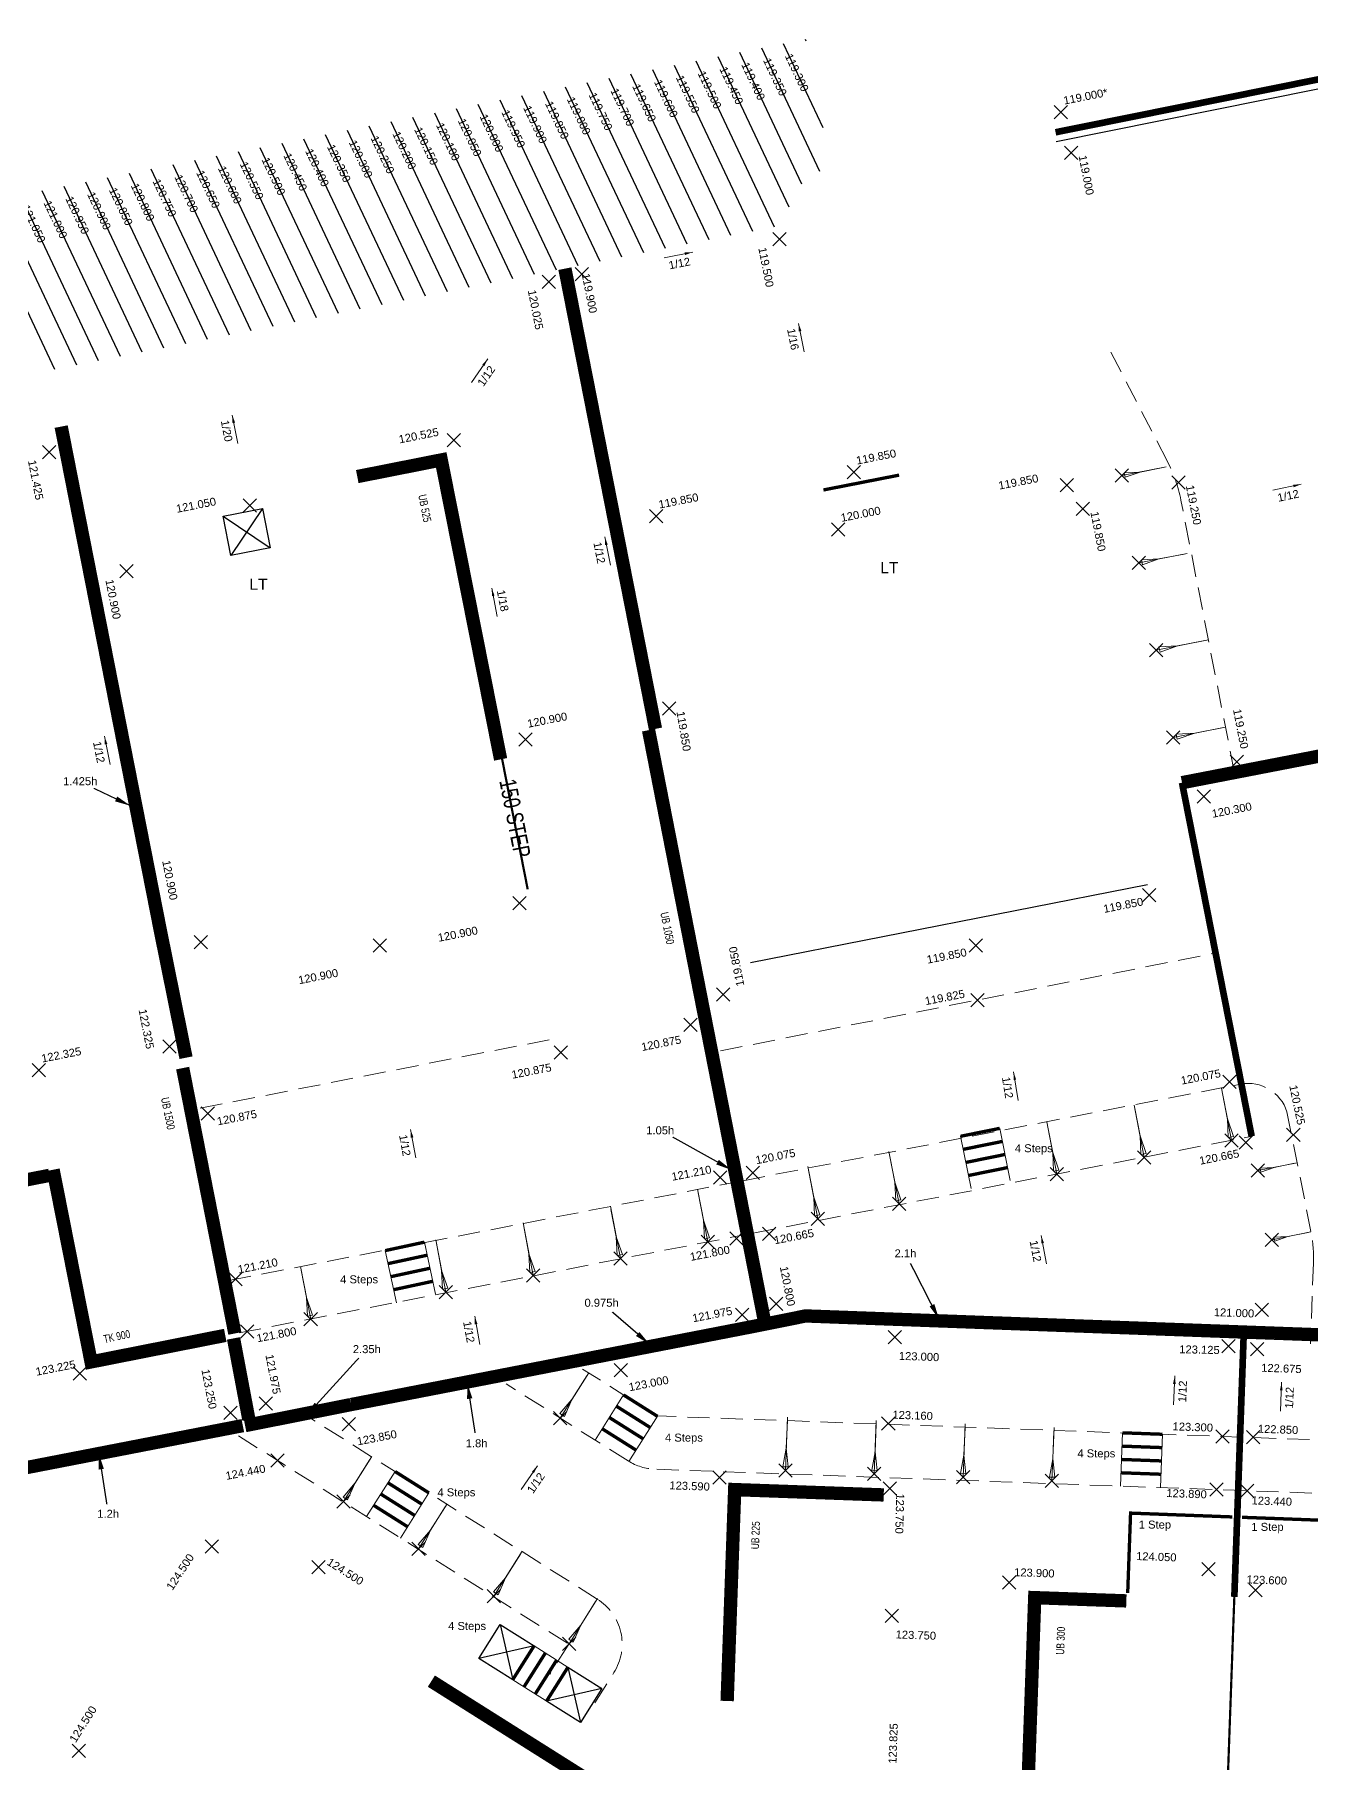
# Model space of a CAD drawing. Header units: metres. Extents: x 287878 to 288371, y 62805 to 63080.
# Drawn here: x 287922.69 to 287951.41, y 63017.72 to 63056.62 of the extents above; entities that cross this region are included whole.
import ezdxf
from ezdxf.enums import TextEntityAlignment as Align

# ---------------------------------------------------------------- set-up
doc = ezdxf.new("R2010")
doc.units = ezdxf.units.M
doc.header["$PDMODE"] = 3
doc.header["$PDSIZE"] = 0.15
doc.linetypes.add('DASHDOT', pattern=[25.4, 12.7, -6.35, 0, -6.35])
doc.linetypes.add('HIDDEN', pattern=[0.375, 0.25, -0.125])
for name, color, linetype, lineweight in [('EXP - LEVELS TEXT', 3, 'Continuous', 18), ('EXP - PLOT FFLS', 4, 'Continuous', 25), ('EXP - RETAINING WALLS - 0.6m', 190, 'Continuous', 18), ('EXP - RETAINING WALLS GRAVEL BOARD', 151, 'FENCELINE2', 18), ('EXP - STEPS', 240, 'Continuous', 18), ('EXP - TANKING', 12, 'TANKING', 35), ('EXP - UNDERBUILD', 94, 'UNDERBUILD', 35), ('EXP-EW-BANKS&CUTTINGS', 251, 'HIDDEN', 18), ('EXP-EW-DESIGN-LINES', 1, 'HIDDEN', 9), ('EXP-EW-GRADIENTS', 3, 'Continuous', 18), ('EXP-EW-GRADIENTS-TEXT', 3, 'Continuous', 18), ('EXP-EW-LEVEL-LANDING', 1, 'Continuous', 25), ('EXP-EW-LEVEL-THRESHOLD-TEXT', 1, 'Continuous', 25), ('EXP-EW-LEVELS-POINTS', 3, 'Continuous', 18), ('EXP-EW-LEVELS-TEXT', 3, 'Continuous', 18), ('EXP-EW-PLOT-WALLS', 190, 'DASHDOT', 35), ('EXP-EW-RETAINING-WALL-HEIGHTS', 3, 'Continuous', 18), ('EXP-LEVEL-LANDING', 1, 'Continuous', 25), ('EXP-LEVEL-THRESHOLD-TEXT', 1, 'Continuous', 25)]:
    doc.layers.add(name, color=color, linetype=linetype, lineweight=lineweight)
for name, color, linetype in [('EXP - PEN 1', 1, 'Continuous'), ('XREF - SITE CONTOURS$0$EXP_-_ EW_CONT-SECONDARY_TEXT', 253, 'Continuous'), ('XREF - SITE CONTOURS$0$EXP_-_EW_-_CONT-PRIMARY', 10, 'Continuous'), ('XREF - SITE CONTOURS$0$EXP_-_EW_-_CONT-PRIMARY_TEXT', 10, 'Continuous'), ('XREF - SITE CONTOURS$0$EXP_-_EW_CONT-SECONDARY', 253, 'Continuous')]:
    doc.layers.add(name, color=color, linetype=linetype)
doc.layers.add('EXP - WORKING', color=6, linetype='Continuous', plot=False)
doc.layers.add('EXP-EW-BANKS&CUTTINGS-WORKING', color=255, linetype='Continuous', lineweight=18, plot=False)
doc.layers.add('EXP-EW-TANKING TEXT', color=3, linetype='Continuous', true_color=0x00ff00)
doc.styles.add('18 @ 1 to 200', font='arial.ttf', dxfattribs={"height": 0.36})
doc.styles.add('18 @ 1 to 500', font='arial.ttf', dxfattribs={"height": 0.9})
doc.styles.add('25 @ 1 to 200', font='arial.ttf', dxfattribs={"height": 0.5})
doc.styles.add('Century Gothic', font='arial.ttf')
doc.styles.add('ESTROAD', font='arial.ttf', dxfattribs={"width": 0.75})
doc.styles.add('XREF - SITE CONTOURS$0$18 @ 1 to 200', font='arial.ttf', dxfattribs={"height": 0.36})
doc.linetypes.add('FENCELINE2', pattern='A,6.35,-2.54,[132,ltypeshp.shx,S=2.54,R=0,X=-2.54,Y=0],-2.54,25.4', length=36.83)
doc.linetypes.add('TANKING', pattern='A,0.3,-0.1575,["V",Century Gothic,S=0.3,R=0,X=-0.1464,Y=-0.15],-0.1575', length=0.615)
doc.linetypes.add('UNDERBUILD', pattern='A,0.3,-0.1575,["O",Century Gothic,S=0.3,R=0,X=-0.181,Y=-0.15],-0.1575', length=0.615)
doc.dimstyles.new('1 to 200 (18)', dxfattribs={"dimtxt": 0.36, "dimasz": 0.36, "dimexe": 0.09, "dimexo": 0.09, "dimgap": 0.12, "dimtad": 1, "dimdec": 3, "dimzin": 0, "dimdsep": 46, "dimtxsty": '18 @ 1 to 200', "dimcen": 0.12, "dimadec": 0, "dimazin": 0, "dimtfac": 1, "dimtdec": 3, "dimtofl": 0, "dimtmove": 0, "dimatfit": 3, "dimfxl": 0.12, "dimtolj": 1, "dimtzin": 0, "dimarcsym": 1})

# ---------------------------------------------------------------- blocks, each defined once
blk = doc.blocks.new('*U946')
at = {"layer": 'EXP-EW-BANKS&CUTTINGS', "linetype": 'Continuous'}
blk.add_lwpolyline([(-0.244, 1.093), (-0.108, 0.484), (-0.076, 0.065), (0.042, 0.091), (-0.108, 0.484)], dxfattribs=at)
at = {"layer": 'EXP-EW-BANKS&CUTTINGS-WORKING'}
blk.add_line((-0.262, 1.171), (0, 0), dxfattribs=at)
blk.add_point((0, 0), dxfattribs=at)
blk = doc.blocks.new('*U947')
at = {"layer": 'EXP-EW-BANKS&CUTTINGS', "linetype": 'Continuous'}
blk.add_lwpolyline([(-0.244, 1.093), (-0.108, 0.484), (-0.076, 0.065), (0.042, 0.091), (-0.108, 0.484)], dxfattribs=at)
at = {"layer": 'EXP-EW-BANKS&CUTTINGS-WORKING'}
blk.add_line((-0.262, 1.171), (0, 0), dxfattribs=at)
blk.add_point((0, 0), dxfattribs=at)
blk = doc.blocks.new('*U948')
at = {"layer": 'EXP-EW-BANKS&CUTTINGS', "linetype": 'Continuous'}
blk.add_lwpolyline([(-0.244, 1.093), (-0.108, 0.484), (-0.076, 0.065), (0.042, 0.091), (-0.108, 0.484)], dxfattribs=at)
at = {"layer": 'EXP-EW-BANKS&CUTTINGS-WORKING'}
blk.add_line((-0.262, 1.171), (0, 0), dxfattribs=at)
blk.add_point((0, 0), dxfattribs=at)
blk = doc.blocks.new('*U949')
at = {"layer": 'EXP-EW-BANKS&CUTTINGS', "linetype": 'Continuous'}
blk.add_lwpolyline([(-0.244, 1.093), (-0.108, 0.484), (-0.076, 0.065), (0.042, 0.091), (-0.108, 0.484)], dxfattribs=at)
at = {"layer": 'EXP-EW-BANKS&CUTTINGS-WORKING'}
blk.add_line((-0.262, 1.171), (0, 0), dxfattribs=at)
blk.add_point((0, 0), dxfattribs=at)
blk = doc.blocks.new('*U950')
at = {"layer": 'EXP-EW-BANKS&CUTTINGS', "linetype": 'Continuous'}
blk.add_lwpolyline([(-0.244, 1.093), (-0.108, 0.484), (-0.076, 0.065), (0.042, 0.091), (-0.108, 0.484)], dxfattribs=at)
at = {"layer": 'EXP-EW-BANKS&CUTTINGS-WORKING'}
blk.add_line((-0.262, 1.171), (0, 0), dxfattribs=at)
blk.add_point((0, 0), dxfattribs=at)
blk = doc.blocks.new('*U951')
at = {"layer": 'EXP-EW-BANKS&CUTTINGS', "linetype": 'Continuous'}
blk.add_lwpolyline([(-0.244, 1.093), (-0.108, 0.484), (-0.076, 0.065), (0.042, 0.091), (-0.108, 0.484)], dxfattribs=at)
at = {"layer": 'EXP-EW-BANKS&CUTTINGS-WORKING'}
blk.add_line((-0.262, 1.171), (0, 0), dxfattribs=at)
blk.add_point((0, 0), dxfattribs=at)
blk = doc.blocks.new('*U952')
at = {"layer": 'EXP-EW-BANKS&CUTTINGS', "linetype": 'Continuous'}
blk.add_lwpolyline([(-0.244, 1.093), (-0.108, 0.484), (-0.076, 0.065), (0.042, 0.091), (-0.108, 0.484)], dxfattribs=at)
at = {"layer": 'EXP-EW-BANKS&CUTTINGS-WORKING'}
blk.add_line((-0.262, 1.171), (0, 0), dxfattribs=at)
blk.add_point((0, 0), dxfattribs=at)
blk = doc.blocks.new('*U953')
at = {"layer": 'EXP-EW-BANKS&CUTTINGS', "linetype": 'Continuous'}
blk.add_lwpolyline([(-0.244, 1.093), (-0.108, 0.484), (-0.076, 0.065), (0.042, 0.091), (-0.108, 0.484)], dxfattribs=at)
at = {"layer": 'EXP-EW-BANKS&CUTTINGS-WORKING'}
blk.add_line((-0.262, 1.171), (0, 0), dxfattribs=at)
blk.add_point((0, 0), dxfattribs=at)
blk = doc.blocks.new('*U939')
at = {"layer": 'EXP-EW-BANKS&CUTTINGS', "linetype": 'Continuous'}
blk.add_lwpolyline([(0.573, 0.962), (0.254, 0.426), (-0.011, 0.1), (0.093, 0.038), (0.254, 0.426)], dxfattribs=at)
at = {"layer": 'EXP-EW-BANKS&CUTTINGS-WORKING'}
blk.add_line((0.614, 1.031), (0, 0), dxfattribs=at)
blk.add_point((0, 0), dxfattribs=at)
blk = doc.blocks.new('*U940')
at = {"layer": 'EXP-EW-BANKS&CUTTINGS', "linetype": 'Continuous'}
blk.add_lwpolyline([(0.573, 0.962), (0.254, 0.426), (-0.011, 0.1), (0.093, 0.038), (0.254, 0.426)], dxfattribs=at)
at = {"layer": 'EXP-EW-BANKS&CUTTINGS-WORKING'}
blk.add_line((0.614, 1.031), (0, 0), dxfattribs=at)
blk.add_point((0, 0), dxfattribs=at)
blk = doc.blocks.new('*U941')
at = {"layer": 'EXP-EW-BANKS&CUTTINGS', "linetype": 'Continuous'}
blk.add_lwpolyline([(0.573, 0.962), (0.254, 0.426), (-0.011, 0.1), (0.093, 0.038), (0.254, 0.426)], dxfattribs=at)
at = {"layer": 'EXP-EW-BANKS&CUTTINGS-WORKING'}
blk.add_line((0.614, 1.031), (0, 0), dxfattribs=at)
blk.add_point((0, 0), dxfattribs=at)
blk = doc.blocks.new('*U942')
at = {"layer": 'EXP-EW-BANKS&CUTTINGS', "linetype": 'Continuous'}
blk.add_lwpolyline([(0.573, 0.962), (0.254, 0.426), (-0.011, 0.1), (0.093, 0.038), (0.254, 0.426)], dxfattribs=at)
at = {"layer": 'EXP-EW-BANKS&CUTTINGS-WORKING'}
blk.add_line((0.614, 1.031), (0, 0), dxfattribs=at)
blk.add_point((0, 0), dxfattribs=at)
blk = doc.blocks.new('*U933')
at = {"layer": 'EXP-EW-BANKS&CUTTINGS', "linetype": 'Continuous'}
blk.add_lwpolyline([(-1.12, 0.013), (-0.496, 0.006), (-0.081, -0.06), (-0.079, 0.061), (-0.496, 0.006)], dxfattribs=at)
at = {"layer": 'EXP-EW-BANKS&CUTTINGS-WORKING'}
blk.add_line((-1.2, 0.014), (0, 0), dxfattribs=at)
blk.add_point((0, 0), dxfattribs=at)
blk = doc.blocks.new('*U934')
at = {"layer": 'EXP-EW-BANKS&CUTTINGS', "linetype": 'Continuous'}
blk.add_lwpolyline([(-1.12, 0.013), (-0.496, 0.006), (-0.081, -0.06), (-0.079, 0.061), (-0.496, 0.006)], dxfattribs=at)
at = {"layer": 'EXP-EW-BANKS&CUTTINGS-WORKING'}
blk.add_line((-1.2, 0.014), (0, 0), dxfattribs=at)
blk.add_point((0, 0), dxfattribs=at)
blk = doc.blocks.new('*U935')
at = {"layer": 'EXP-EW-BANKS&CUTTINGS', "linetype": 'Continuous'}
blk.add_lwpolyline([(-1.12, 0.013), (-0.496, 0.006), (-0.081, -0.06), (-0.079, 0.061), (-0.496, 0.006)], dxfattribs=at)
at = {"layer": 'EXP-EW-BANKS&CUTTINGS-WORKING'}
blk.add_line((-1.2, 0.014), (0, 0), dxfattribs=at)
blk.add_point((0, 0), dxfattribs=at)
blk = doc.blocks.new('*U936')
at = {"layer": 'EXP-EW-BANKS&CUTTINGS', "linetype": 'Continuous'}
blk.add_lwpolyline([(-1.12, 0.013), (-0.496, 0.006), (-0.081, -0.06), (-0.079, 0.061), (-0.496, 0.006)], dxfattribs=at)
at = {"layer": 'EXP-EW-BANKS&CUTTINGS-WORKING'}
blk.add_line((-1.2, 0.014), (0, 0), dxfattribs=at)
blk.add_point((0, 0), dxfattribs=at)
blk = doc.blocks.new('*U25')
at = {"layer": 'EXP - STEPS'}
for p, q in [((-0.45, 1.2), (-0.45, 2.4)), ((0.45, 1.2), (0.45, 2.4))]:
    blk.add_line(p, q, dxfattribs=at)
at = {"layer": 'EXP - STEPS', "const_width": 0.075}
for points in [[(-0.45, 2.1), (0.45, 2.1)], [(-0.45, 1.8), (0.45, 1.8)], [(-0.45, 1.5), (0.45, 1.5)], [(-0.45, 1.2), (0.45, 1.2)]]:
    blk.add_lwpolyline(points, dxfattribs=at)
blk = doc.blocks.new('*U789')
at = {"layer": 'EXP - STEPS'}
for p, q in [((-0.45, 1.2), (-0.45, 0)), ((0.45, 1.2), (0.45, 0))]:
    blk.add_line(p, q, dxfattribs=at)
at = {"layer": 'EXP - STEPS', "const_width": 0.075}
for points in [[(-0.45, 1.2), (0.45, 1.2)], [(-0.45, 0.9), (0.45, 0.9)], [(-0.45, 0.6), (0.45, 0.6)], [(-0.45, 0.3), (0.45, 0.3)]]:
    blk.add_lwpolyline(points, dxfattribs=at)
blk = doc.blocks.new('*U790')
at = {"layer": 'EXP - STEPS'}
for p, q in [((-0.45, 1.2), (-0.45, 0)), ((0.45, 1.2), (0.45, 0))]:
    blk.add_line(p, q, dxfattribs=at)
at = {"layer": 'EXP - STEPS', "const_width": 0.075}
for points in [[(-0.45, 1.2), (0.45, 1.2)], [(-0.45, 0.9), (0.45, 0.9)], [(-0.45, 0.6), (0.45, 0.6)], [(-0.45, 0.3), (0.45, 0.3)]]:
    blk.add_lwpolyline(points, dxfattribs=at)
blk = doc.blocks.new('XREF - SITE CONTOURS')
at = {"layer": 'XREF - SITE CONTOURS$0$EXP_-_EW_-_CONT-PRIMARY', "flags": 128}
for points in [[(495.01164, 321.145425), (495.027368, 321.112072)], [(492.559341, 320.659389), (494.317919, 316.930125)], [(490.107043, 320.173352), (491.86562, 316.444089)], [(487.654744, 319.687316), (489.413322, 315.958053)], [(485.202445, 319.20128), (486.961023, 315.472016)], [(482.750147, 318.715243), (484.508724, 314.98598)], [(480.297848, 318.229207), (482.056426, 314.499944)], [(477.845549, 317.743171), (479.604127, 314.013907)]]:
    blk.add_lwpolyline(points, dxfattribs=at)
at = {"layer": 'XREF - SITE CONTOURS$0$EXP_-_EW_CONT-SECONDARY', "flags": 128}
for points in [[(494.030721, 320.951011), (495.339082, 318.176482)], [(494.52118, 321.048218), (495.412275, 319.158551)], [(492.068882, 320.562182), (493.827459, 316.832918)], [(493.049801, 320.756596), (494.644952, 317.373896)], [(493.540261, 320.853803), (494.934901, 317.896311)], [(490.597502, 320.27056), (492.35608, 316.541296)], [(491.087962, 320.367767), (492.84654, 316.638504)], [(491.578422, 320.464974), (493.336999, 316.735711)], [(488.145204, 319.784523), (489.903781, 316.05526)], [(488.635663, 319.881731), (490.394241, 316.152467)], [(489.126123, 319.978938), (490.884701, 316.249675)], [(489.616583, 320.076145), (491.375161, 316.346882)], [(486.183365, 319.395694), (487.941942, 315.666431)], [(486.673825, 319.492902), (488.432402, 315.763638)], [(487.164284, 319.590109), (488.922862, 315.860846)], [(484.221526, 319.006865), (485.980104, 315.277602)], [(484.711986, 319.104072), (486.470563, 315.374809)], [(485.692905, 319.298487), (487.451483, 315.569224)], [(482.259687, 318.618036), (484.018265, 314.888773)], [(483.240606, 318.812451), (484.999184, 315.083187)], [(483.731066, 318.909658), (485.489644, 315.180395)], [(480.788308, 318.326414), (482.546885, 314.597151)], [(481.278768, 318.423622), (483.037345, 314.694358)], [(481.769227, 318.520829), (483.527805, 314.791566)], [(478.336009, 317.840378), (480.094587, 314.111115)], [(478.826469, 317.937585), (480.585046, 314.208322)], [(479.316929, 318.034793), (481.075506, 314.305529)], [(479.807388, 318.132), (481.565966, 314.402736)], [(476.37417, 317.451549), (478.132748, 313.722286)], [(476.86463, 317.548756), (478.623208, 313.819493)], [(477.35509, 317.645963), (479.113667, 313.9167)]]:
    blk.add_lwpolyline(points, dxfattribs=at)
at = {"layer": 'XREF - SITE CONTOURS$0$EXP_-_ EW_CONT-SECONDARY_TEXT', "char_height": 0.18, "width": 2.52, "attachment_point": 5, "rotation": 295.2467648, "line_spacing_factor": 0.888, "style": 'XREF - SITE CONTOURS$0$18 @ 1 to 200'}
for s, insert in [('119.450', (493.356894, 320.105371)), ('119.400', (493.847354, 320.202578)), ('119.350', (494.337813, 320.299786)), ('119.300', (494.828273, 320.396993)), ('119.650', (491.395055, 319.716542)), ('119.600', (491.885515, 319.813749)), ('119.550', (492.375974, 319.910956)), ('119.850', (489.433216, 319.327713)), ('119.800', (489.923676, 319.42492)), ('119.700', (490.904595, 319.619335)), ('120.050', (487.471377, 318.938884)), ('119.950', (488.452297, 319.133298)), ('119.900', (488.942756, 319.230506)), ('120.200', (485.999998, 318.647262)), ('120.150', (486.490458, 318.744469)), ('120.100', (486.980917, 318.841677)), ('120.450', (483.547699, 318.161226)), ('120.400', (484.038159, 318.258433)), ('120.350', (484.528619, 318.35564)), ('120.300', (485.019078, 318.452847)), ('120.650', (481.58586, 317.772397)), ('120.600', (482.07632, 317.869604)), ('120.550', (482.56678, 317.966811)), ('120.850', (479.624021, 317.383567)), ('120.800', (480.114481, 317.480775)), ('120.700', (481.095401, 317.675189)), ('121.050', (477.662182, 316.994738)), ('120.950', (478.643102, 317.189153)), ('120.900', (479.133562, 317.28636))]:
    blk.add_mtext(s, dxfattribs=dict(at, insert=insert))
at = {"layer": 'XREF - SITE CONTOURS$0$EXP_-_EW_-_CONT-PRIMARY_TEXT', "char_height": 0.18, "width": 2.52, "attachment_point": 5, "rotation": 295.2467648, "line_spacing_factor": 0.888, "style": 'XREF - SITE CONTOURS$0$18 @ 1 to 200'}
for s, insert in [('119.500', (492.866434, 320.008164)), ('119.750', (490.414135, 319.522127)), ('120.000', (487.961837, 319.036091)), ('120.250', (485.509538, 318.550055)), ('120.500', (483.057239, 318.064018)), ('120.750', (480.604941, 317.577982)), ('121.000', (478.152642, 317.091946))]:
    blk.add_mtext(s, dxfattribs=dict(at, insert=insert))
blk = doc.blocks.new('*U27')
at = {"layer": 'EXP-LEVEL-LANDING', "ltscale": 2}
for p, q in [((-7.71, 0.901), (-8.308, -0.223)), ((-7.447, 0.04), (-8.571, 0.638))]:
    blk.add_line(p, q, dxfattribs=at)
blk.add_lwpolyline([(-8.308, -0.223), (-8.571, 0.638), (-7.71, 0.901), (-7.447, 0.04)], close=True, dxfattribs=at)
blk = doc.blocks.new('*U962')
at = {"layer": 'EXP - STEPS'}
for p, q in [((-0.45, 1.2), (-0.45, 0)), ((0.45, 1.2), (0.45, 0))]:
    blk.add_line(p, q, dxfattribs=at)
at = {"layer": 'EXP - STEPS', "const_width": 0.075}
for points in [[(-0.45, 1.2), (0.45, 1.2)], [(-0.45, 0.9), (0.45, 0.9)], [(-0.45, 0.6), (0.45, 0.6)], [(-0.45, 0.3), (0.45, 0.3)]]:
    blk.add_lwpolyline(points, dxfattribs=at)
blk = doc.blocks.new('*U966')
at = {"layer": 'EXP-EW-BANKS&CUTTINGS', "linetype": 'Continuous'}
blk.add_lwpolyline([(-1.12, 0.013), (-0.496, 0.006), (-0.081, -0.06), (-0.079, 0.061), (-0.496, 0.006)], dxfattribs=at)
at = {"layer": 'EXP-EW-BANKS&CUTTINGS-WORKING'}
blk.add_line((-1.2, 0.014), (0, 0), dxfattribs=at)
blk.add_point((0, 0), dxfattribs=at)
blk = doc.blocks.new('*U968')
at = {"layer": 'EXP-LEVEL-LANDING', "ltscale": 2}
for p, q in [((-6.536, -0.748), (-6.139, -1.957)), ((-6.942, -1.551), (-5.733, -1.154))]:
    blk.add_line(p, q, dxfattribs=at)
blk.add_lwpolyline([(-5.733, -1.154), (-6.139, -1.957), (-6.942, -1.551), (-6.536, -0.748)], close=True, dxfattribs=at)
blk = doc.blocks.new('*U969')
at = {"layer": 'EXP-LEVEL-LANDING', "ltscale": 2}
for p, q in [((-6.536, -0.748), (-6.139, -1.957)), ((-6.942, -1.551), (-5.733, -1.154))]:
    blk.add_line(p, q, dxfattribs=at)
blk.add_lwpolyline([(-5.733, -1.154), (-6.139, -1.957), (-6.942, -1.551), (-6.536, -0.748)], close=True, dxfattribs=at)
blk = doc.blocks.new('*U970')
at = {"layer": 'EXP - STEPS'}
for p, q in [((-0.45, 1.2), (-0.45, 0)), ((0.45, 1.2), (0.45, 0))]:
    blk.add_line(p, q, dxfattribs=at)
at = {"layer": 'EXP - STEPS', "const_width": 0.075}
for points in [[(-0.45, 1.2), (0.45, 1.2)], [(-0.45, 0.9), (0.45, 0.9)], [(-0.45, 0.6), (0.45, 0.6)], [(-0.45, 0.3), (0.45, 0.3)]]:
    blk.add_lwpolyline(points, dxfattribs=at)
blk = doc.blocks.new('*U998')
at = {"layer": 'EXP-EW-BANKS&CUTTINGS', "linetype": 'Continuous'}
blk.add_lwpolyline([(-1.119, -0.042), (-0.496, -0.019), (-0.078, -0.063), (-0.082, 0.057), (-0.496, -0.019)], dxfattribs=at)
at = {"layer": 'EXP-EW-BANKS&CUTTINGS-WORKING'}
blk.add_line((-1.199, -0.045), (0, 0), dxfattribs=at)
blk.add_point((0, 0), dxfattribs=at)
blk = doc.blocks.new('*U999')
at = {"layer": 'EXP-EW-BANKS&CUTTINGS', "linetype": 'Continuous'}
blk.add_lwpolyline([(-1.119, -0.042), (-0.496, -0.019), (-0.078, -0.063), (-0.082, 0.057), (-0.496, -0.019)], dxfattribs=at)
at = {"layer": 'EXP-EW-BANKS&CUTTINGS-WORKING'}
blk.add_line((-1.199, -0.045), (0, 0), dxfattribs=at)
blk.add_point((0, 0), dxfattribs=at)
blk = doc.blocks.new('*U1000')
at = {"layer": 'EXP-EW-BANKS&CUTTINGS', "linetype": 'Continuous'}
blk.add_lwpolyline([(-1.034, -0.039), (-0.458, -0.017), (-0.072, -0.059), (-0.076, 0.053), (-0.458, -0.017)], dxfattribs=at)
at = {"layer": 'EXP-EW-BANKS&CUTTINGS-WORKING'}
blk.add_line((-1.108, -0.042), (0, 0), dxfattribs=at)
blk.add_point((0, 0), dxfattribs=at)
blk = doc.blocks.new('*U1001')
at = {"layer": 'EXP-EW-BANKS&CUTTINGS', "linetype": 'Continuous'}
blk.add_lwpolyline([(-0.949, -0.036), (-0.42, -0.016), (-0.066, -0.054), (-0.07, 0.049), (-0.42, -0.016)], dxfattribs=at)
at = {"layer": 'EXP-EW-BANKS&CUTTINGS-WORKING'}
blk.add_line((-1.016, -0.038), (0, 0), dxfattribs=at)
blk.add_point((0, 0), dxfattribs=at)
blk = doc.blocks.new('*U1011')
at = {"layer": 'EXP-EW-BANKS&CUTTINGS', "linetype": 'Continuous'}
blk.add_lwpolyline([(-0.183, 0.82), (-0.081, 0.363), (-0.057, 0.049), (0.031, 0.068), (-0.081, 0.363)], dxfattribs=at)
at = {"layer": 'EXP-EW-BANKS&CUTTINGS-WORKING'}
blk.add_line((-0.196, 0.878), (0, 0), dxfattribs=at)
blk.add_point((0, 0), dxfattribs=at)
blk = doc.blocks.new('*U1012')
at = {"layer": 'EXP-EW-BANKS&CUTTINGS', "linetype": 'Continuous'}
blk.add_lwpolyline([(-0.183, 0.818), (-0.081, 0.362), (-0.057, 0.049), (0.031, 0.068), (-0.081, 0.362)], dxfattribs=at)
at = {"layer": 'EXP-EW-BANKS&CUTTINGS-WORKING'}
blk.add_line((-0.196, 0.876), (0, 0), dxfattribs=at)
blk.add_point((0, 0), dxfattribs=at)
blk = doc.blocks.new('*U1161')
at = {"layer": 'EXP-LEVEL-THRESHOLD-TEXT', "style": '25 @ 1 to 200'}
blk.add_text('LT', height=0.5, rotation=359.99996, dxfattribs=at).set_placement((-0.04, -0.65), align=Align.MIDDLE_CENTER)
blk = doc.blocks.new('*U1162')
at = {"layer": 'EXP-LEVEL-THRESHOLD-TEXT', "style": '25 @ 1 to 200'}
blk.add_text('LT', height=0.5, rotation=359.99996, dxfattribs=at).set_placement((-0.04, -0.65), align=Align.MIDDLE_CENTER)
blk = doc.blocks.new('*U1175')
at = {"layer": 'EXP-EW-BANKS&CUTTINGS', "linetype": 'Continuous'}
blk.add_lwpolyline([(-0.244, 1.093), (-0.108, 0.484), (-0.076, 0.065), (0.042, 0.091), (-0.108, 0.484)], dxfattribs=at)
at = {"layer": 'EXP-EW-BANKS&CUTTINGS-WORKING'}
blk.add_line((-0.262, 1.171), (0, 0), dxfattribs=at)
blk.add_point((0, 0), dxfattribs=at)
blk = doc.blocks.new('*U1193')
at = {"layer": 'EXP-EW-BANKS&CUTTINGS', "linetype": 'Continuous'}
blk.add_lwpolyline([(-0.244, 1.093), (-0.108, 0.484), (-0.076, 0.065), (0.042, 0.091), (-0.108, 0.484)], dxfattribs=at)
at = {"layer": 'EXP-EW-BANKS&CUTTINGS-WORKING'}
blk.add_line((-0.262, 1.171), (0, 0), dxfattribs=at)
blk.add_point((0, 0), dxfattribs=at)
blk = doc.blocks.new('*U64')
at = {"layer": 'EXP-EW-GRADIENTS-TEXT', "color": 0, "style": '18 @ 1 to 200'}
blk.add_attdef('1/00', (-1.139, -0.56), '', height=0.36, rotation=360, dxfattribs=at)
at = {"layer": 'EXP-EW-GRADIENTS'}
blk.add_leader([(-1.3, 0), (0, 0)], dimstyle='1 to 200 (18)', dxfattribs=at)
blk = doc.blocks.new('*U1298')
at = {"layer": 'EXP-EW-GRADIENTS-TEXT', "color": 0, "style": '18 @ 1 to 200'}
blk.add_attdef('1/00', (-1.139, 0.2), '', height=0.36, rotation=0, dxfattribs=at)
at = {"layer": 'EXP-EW-GRADIENTS'}
blk.add_leader([(-1.3, 0), (0, 0)], dimstyle='1 to 200 (18)', dxfattribs=at)
blk = doc.blocks.new('*U1176')
at = {"layer": 'EXP-EW-GRADIENTS-TEXT', "color": 0, "style": '18 @ 1 to 200'}
blk.add_attdef('1/00', (-0.384, 1.21), '', height=0.36, rotation=261.43538, dxfattribs=at)
at = {"layer": 'EXP-EW-GRADIENTS'}
blk.add_leader([(0.194, 1.286), (0, 0)], dimstyle='1 to 200 (18)', dxfattribs=at)
blk = doc.blocks.new('*U1177')
at = {"layer": 'EXP-EW-GRADIENTS-TEXT', "color": 0, "style": '18 @ 1 to 200'}
blk.add_attdef('1/00', (-0.384, 1.21), '', height=0.36, rotation=261.43538, dxfattribs=at)
at = {"layer": 'EXP-EW-GRADIENTS'}
blk.add_leader([(0.194, 1.286), (0, 0)], dimstyle='1 to 200 (18)', dxfattribs=at)
blk = doc.blocks.new('*U1178')
at = {"layer": 'EXP-EW-GRADIENTS-TEXT', "color": 0, "style": '18 @ 1 to 200'}
blk.add_attdef('1/00', (-0.394, 1.207), '', height=0.36, rotation=261.92444, dxfattribs=at)
at = {"layer": 'EXP-EW-GRADIENTS'}
blk.add_leader([(0.183, 1.287), (0, 0)], dimstyle='1 to 200 (18)', dxfattribs=at)
blk = doc.blocks.new('*U1179')
at = {"layer": 'EXP-EW-GRADIENTS-TEXT', "color": 0, "style": '18 @ 1 to 200'}
blk.add_attdef('1/00', (-0.362, 1.217), '', height=0.36, rotation=260.37368, dxfattribs=at)
at = {"layer": 'EXP-EW-GRADIENTS'}
blk.add_leader([(0.217, 1.282), (0, 0)], dimstyle='1 to 200 (18)', dxfattribs=at)
blk = doc.blocks.new('*U1194')
at = {"layer": 'EXP-EW-GRADIENTS-TEXT', "color": 0, "style": '18 @ 1 to 200'}
blk.add_attdef('1/00', (0.06, -0.572), '', height=0.36, rotation=352.93772, dxfattribs=at)
at = {"layer": 'EXP-EW-GRADIENTS'}
blk.add_leader([(1.29, -0.16), (0, 0)], dimstyle='1 to 200 (18)', dxfattribs=at)
blk = doc.blocks.new('*U1195')
at = {"layer": 'EXP-EW-GRADIENTS-TEXT', "color": 0, "style": '18 @ 1 to 200'}
blk.add_attdef('1/00', (0.438, -0.373), '', height=0.36, rotation=36.538, dxfattribs=at)
at = {"layer": 'EXP-EW-GRADIENTS'}
blk.add_leader([(1.045, 0.774), (0, 0)], dimstyle='1 to 200 (18)', dxfattribs=at)
blk = doc.blocks.new('*U1196')
at = {"layer": 'EXP-EW-GRADIENTS-TEXT', "color": 0, "style": '18 @ 1 to 200'}
blk.add_attdef('1/00', (0.569, -0.081), '', height=0.36, rotation=68.85055, dxfattribs=at)
at = {"layer": 'EXP-EW-GRADIENTS'}
blk.add_leader([(0.469, 1.212), (0, 0)], dimstyle='1 to 200 (18)', dxfattribs=at)
blk = doc.blocks.new('*U1197')
at = {"layer": 'EXP-EW-GRADIENTS-TEXT', "color": 0, "style": '18 @ 1 to 200'}
blk.add_attdef('1/00', (0.569, -0.081), '', height=0.36, rotation=68.85055, dxfattribs=at)
at = {"layer": 'EXP-EW-GRADIENTS'}
blk.add_leader([(0.469, 1.212), (0, 0)], dimstyle='1 to 200 (18)', dxfattribs=at)
blk = doc.blocks.new('*U1236')
at = {"layer": 'EXP-EW-GRADIENTS-TEXT', "color": 0, "style": '18 @ 1 to 200'}
blk.add_attdef('1/00', (0.438, -0.373), '', height=0.36, rotation=36.538, dxfattribs=at)
at = {"layer": 'EXP-EW-GRADIENTS'}
blk.add_leader([(1.045, 0.774), (0, 0)], dimstyle='1 to 200 (18)', dxfattribs=at)
blk = doc.blocks.new('*U1232')
at = {"layer": 'EXP-EW-GRADIENTS-TEXT', "color": 0, "style": '18 @ 1 to 200'}
blk.add_attdef('1/00', (0.438, -0.373), '', height=0.36, rotation=36.538, dxfattribs=at)
at = {"layer": 'EXP-EW-GRADIENTS'}
blk.add_leader([(1.045, 0.774), (0, 0)], dimstyle='1 to 200 (18)', dxfattribs=at)

msp = doc.modelspace()

# ---------------------------------------------------------------- linework, layer by layer
at = {"layer": 'EXP - RETAINING WALLS - 0.6m', "const_width": 0.3}
for points in [[(287936.654, 63040.998), (287934.617, 63051.352)], [(287923.286, 63047.799), (287925.516, 63036.464), (287926.094, 63033.6)], [(287953.423, 63040.742), (287948.498, 63039.787)], [(287939.098, 63027.712), (287937.729, 63034.686)], [(287927.372, 63025.323), (287919.133, 63023.723), (287917.141, 63029.286), (287915.982, 63032.938), (287916.533, 63033.047)], [(287919.719, 63031.621), (287920.91, 63031.856), (287921.153, 63030.584), (287923.025, 63030.954)], [(287938.939, 63027.57), (287940.03, 63027.79), (287950.583, 63027.402)], [(287934.747, 63026.756), (287938.939, 63027.57)], [(287957.949, 63027.135), (287957.849, 63027.139), (287950.583, 63027.402)], [(287927.163, 63027.285), (287927.508, 63025.459)], [(287929.811, 63025.797), (287934.747, 63026.756)], [(287927.423, 63025.323), (287929.803, 63025.795), (287929.811, 63025.797)]]:
    msp.add_lwpolyline(points, dxfattribs=at)
at = {"layer": 'EXP - RETAINING WALLS GRAVEL BOARD', "ltscale": 0.05, "const_width": 0.15}
for points in [[(287956.193, 63056.543), (287945.654, 63054.42)], [(287948.498, 63039.787), (287950.065, 63031.832)], [(287949.675, 63021.469), (287949.888, 63027.436)]]:
    msp.add_lwpolyline(points, dxfattribs=at)
at = {"layer": 'EXP - STEPS', "const_width": 0.075}
for points in [[(287940.432, 63046.373), (287942.135, 63046.707)], [(287947.276, 63021.555), (287947.341, 63023.354), (287949.632, 63023.268)], [(287949.846, 63023.26), (287952.137, 63023.175), (287953.684, 63023.132)]]:
    msp.add_lwpolyline(points, dxfattribs=at)
at = {"layer": 'EXP - TANKING', "const_width": 0.3, "flags": 128}
msp.add_lwpolyline([(287923.104, 63031.079), (287923.959, 63026.756), (287926.977, 63027.353)], dxfattribs=at)
at = {"layer": 'EXP - UNDERBUILD', "const_width": 0.3, "flags": 128}
for points in [[(287933.171, 63040.312), (287931.835, 63047.048), (287929.946, 63046.674)], [(287936.499, 63040.968), (287937.729, 63034.685)], [(287926.019, 63033.366), (287927.193, 63027.396)], [(287938.266, 63019.127), (287938.436, 63023.883), (287941.788, 63023.763)], [(287944.863, 63012.486), (287945.185, 63021.452), (287947.246, 63021.379)], [(287933.535, 63015.153), (287934.983, 63017.448), (287931.613, 63019.574)]]:
    msp.add_lwpolyline(points, dxfattribs=at)
at = {"layer": 'EXP - WORKING'}
for points in [[(287945.667, 63054.211), (287952.707, 63055.629)], [(287938.793, 63035.743), (287947.725, 63037.496)], [(287945.112, 63021.53), (287945.257, 63021.375)]]:
    msp.add_lwpolyline(points, dxfattribs=at)
at = {"layer": 'EXP-EW-BANKS&CUTTINGS', "ltscale": 2}
for points in [[(287949.678, 63040.005), (287948.473, 63046.146, 0.071471), (287948.163, 63047.032), (287946.888, 63049.486)], [(287949.823, 63033.008, -0.373935), (287950.859, 63032.385), (287951.398, 63029.681, -0.058339), (287951.454, 63028.985), (287951.388, 63027.165)]]:
    msp.add_lwpolyline(points, format="xyb", dxfattribs=at)
for points in [[(287938.626, 63030.833), (287949.819, 63033.007)], [(287938.855, 63029.655), (287950.048, 63031.829)], [(287927.059, 63028.586), (287938.415, 63030.792)], [(287971.599, 63024.272), (287936.683, 63025.541), (287935.012, 63026.596)]]:
    msp.add_lwpolyline(points, dxfattribs=at)
at = {"layer": 'EXP-EW-DESIGN-LINES', "ltscale": 2}
for points in [[(287938.113, 63033.755), (287949.23, 63035.949)], [(287926.414, 63032.463), (287934.436, 63034.038)]]:
    msp.add_lwpolyline(points, dxfattribs=at)
at = {"layer": 'EXP-EW-LEVELS-POINTS'}
for p in [(287945.775, 63054.875), (287946.004, 63053.96), (287939.443, 63052.013), (287934.258, 63051.056), (287934.994, 63051.228), (287923.014, 63047.226), (287932.117, 63047.494), (287941.115, 63046.776), (287945.909, 63046.484), (287948.417, 63046.539), (287927.528, 63046.026), (287936.669, 63045.787), (287946.269, 63045.945), (287940.767, 63045.487), (287924.755, 63044.543), (287936.962, 63041.458), (287933.729, 63040.762), (287949.728, 63040.253), (287948.987, 63039.473), (287933.598, 63037.079), (287947.76, 63037.257), (287926.431, 63036.201), (287930.457, 63036.124), (287943.863, 63036.125), (287938.179, 63035.024), (287943.9, 63034.897), (287937.443, 63034.343), (287925.719, 63033.851), (287934.527, 63033.719), (287922.786, 63033.322), (287949.565, 63033.06), (287926.586, 63032.347), (287949.932, 63031.689), (287951.002, 63031.865), (287938.11, 63030.904), (287938.841, 63031.013), (287939.208, 63029.641), (287938.477, 63029.532), (287927.21, 63028.619), (287938.603, 63027.817), (287939.367, 63028.061), (287950.292, 63027.93), (287927.472, 63027.439), (287942.04, 63027.313), (287949.543, 63027.108), (287950.189, 63027.045), (287935.873, 63026.571), (287923.705, 63026.497), (287927.889, 63025.819), (287927.094, 63025.61), (287929.759, 63025.353), (287941.892, 63025.373), (287949.408, 63025.074), (287950.1, 63025.063), (287928.154, 63024.537), (287938.091, 63024.155), (287941.924, 63023.908), (287949.274, 63023.883), (287949.962, 63023.855), (287926.677, 63022.604), (287929.077, 63022.135), (287949.096, 63022.09), (287944.609, 63021.791), (287950.152, 63021.617), (287941.967, 63021.044), (287923.682, 63018.005)]:
    msp.add_point(p, dxfattribs=at)
at = {"layer": 'EXP-EW-PLOT-WALLS', "ltscale": 0.05, "const_width": 0.05}
for points in [[(287933.204, 63040.321), (287933.78, 63037.388)], [(287949.675, 63021.468), (287949.34, 63012.146)]]:
    msp.add_lwpolyline(points, dxfattribs=at)

# ---------------------------------------------------------------- block references
at = {"layer": 'EXP - PEN 1'}
msp.add_blockref('XREF - SITE CONTOURS', (287445.006, 62735.366), dxfattribs=at)
at = {"layer": 'EXP - STEPS'}
for name, p, rotation in [('*U790', (287944.195, 63030.745), 11.46901076116057), ('*U970', (287931.269, 63028.182), 12.15663565357622), ('*U789', (287935.676, 63024.758), 327.754796483965), ('*U962', (287947.565, 63023.945), 357.9169643253278), ('*U25', (287931.818, 63025.064), 147.7547964839678), ('*U25', (287932.668, 63020.626, -0.013), 237.7547964840195)]:
    msp.add_blockref(name, p, dxfattribs=dict(at, rotation=rotation))
at = {"layer": 'EXP-EW-BANKS&CUTTINGS', "linetype": 'Continuous', "rotation": 188.9508689444974}
for name, p in [('*U1001', (287947.142, 63046.695)), ('*U1000', (287947.528, 63044.732)), ('*U999', (287947.913, 63042.77)), ('*U998', (287948.298, 63040.807))]:
    msp.add_blockref(name, p, dxfattribs=at)
at = {"layer": 'EXP-EW-BANKS&CUTTINGS', "linetype": 'Continuous', "xscale": -1}
for name, p, rotation in [('*U953', (287949.612, 63031.735), 23.47293570254182), ('*U951', (287945.684, 63030.977), 23.47293570254182), ('*U952', (287947.648, 63031.356), 23.47293570254182), ('*U950', (287942.132, 63030.314), 23.47293570254182), ('*U1011', (287950.205, 63031.06), 293.8799527742567), ('*U1193', (287940.307, 63029.976), 23.47293570254182), ('*U949', (287937.829, 63029.461), 23.47293570254182), ('*U948', (287935.865, 63029.082), 23.47293570254182), ('*U947', (287933.902, 63028.703), 23.47293570254182), ('*U1012', (287950.517, 63029.505), 293.8799527742567), ('*U946', (287931.938, 63028.324), 23.47293570254182), ('*U1175', (287928.898, 63027.721), 23.47293570254182), ('*U966', (287934.511, 63025.493), 57.06623602767283), ('*U936', (287939.578, 63024.316), 87.15665547608141), ('*U935', (287941.576, 63024.238), 87.15665547608141), ('*U934', (287943.575, 63024.16), 87.15665547608141), ('*U933', (287945.573, 63024.083), 87.15665547608141), ('*U942', (287929.634, 63023.615), 296.9874366046397), ('*U941', (287931.326, 63022.548), 296.9874366046397), ('*U940', (287933.018, 63021.482), 296.9874366046397), ('*U939', (287934.71, 63020.415), 296.9874366046397)]:
    msp.add_blockref(name, p, dxfattribs=dict(at, rotation=rotation))
at = {"layer": 'EXP-EW-GRADIENTS', "xscale": 0.5, "yscale": 0.5, "zscale": 0.5}
for name, p, rotation, values in [('*U1232', (287936.853, 63051.598), 334.5662335499083, {'1/00': '1/12'}), ('*U64', (287939.998, 63049.484), 281.1529731547568, {'1/00': '1/16'}), ('*U1236', (287932.516, 63048.79), 19.03381484029658, {'1/00': '1/12'}), ('*U64', (287927.26, 63047.421), 281.1529731547568, {'1/00': '1/20'}), ('*U1194', (287950.544, 63046.366), 19.03381484029658, {'1/00': '1/12'}), ('*U64', (287935.641, 63044.679), 281.1529731547568, {'1/00': '1/12'}), ('*U1298', (287933.096, 63043.527), 281.1529731547568, {'1/00': '1/18'}), ('*U1179', (287944.815, 63032.638), 19.03381484029658, {'1/00': '1/12'}), ('*U1176', (287931.264, 63031.344), 19.03381484029658, {'1/00': '1/12'}), ('*U1178', (287945.452, 63028.965), 19.03381484029658, {'1/00': '1/12'}), ('*U1177', (287932.705, 63027.145), 19.03381484029658, {'1/00': '1/12'}), ('*U1196', (287948.309, 63025.79), 19.03381484029658, {'1/00': '1/12'}), ('*U1197', (287950.713, 63025.647), 19.03381484029658, {'1/00': '1/12'}), ('*U1195', (287933.632, 63023.884), 19.03381484029658, {'1/00': '1/12'})]:
    msp.add_blockref(name, p, dxfattribs=dict(at, rotation=rotation)).add_auto_attribs(values)
at = {"layer": 'EXP-EW-LEVEL-LANDING', "extrusion": (0.008759, -0.008523, 0.999925), "rotation": 84.05018574279445}
msp.add_blockref('*U27', (287917.582, 63072.563, 1984.57), dxfattribs=at)
at = {"layer": 'EXP-EW-LEVEL-LANDING', "extrusion": (-0.008835, 0.008444, 0.999925), "rotation": 264.5638054979198}
for name, p in [('*U969', (287922.81, 63033.024, -2011.719)), ('*U968', (287924.333, 63032.063, -2011.729))]:
    msp.add_blockref(name, p, dxfattribs=at)
at = {"layer": 'EXP-EW-LEVEL-THRESHOLD-TEXT', "xscale": 0.5, "yscale": 0.5, "zscale": 0.5}
for name, p in [('*U1162', (287941.934, 63044.95)), ('*U1161', (287927.744, 63044.577))]:
    msp.add_blockref(name, p, dxfattribs=at)

# ---------------------------------------------------------------- texts
at = {"layer": 'EXP - LEVELS TEXT', "char_height": 0.18, "attachment_point": 1, "style": '18 @ 1 to 500'}
for s, insert in [('4 Steps', (287944.739, 63031.653)), ('4 Steps', (287929.562, 63028.704)), ('4 Steps', (287936.868, 63025.143)), ('4 Steps', (287946.145, 63024.788)), ('4 Steps', (287931.75, 63023.912)), ('1 Step', (287947.525, 63023.186)), ('1 Step', (287950.057, 63023.135)), ('4 Steps', (287931.991, 63020.905))]:
    msp.add_mtext_dynamic_manual_height_columns(s, width=2.15053, gutter_width=1, heights=[0], dxfattribs=dict(at, insert=insert))
at = {"layer": 'EXP - PLOT FFLS', "style": 'ESTROAD', "width": 0.75}
msp.add_text('150 STEP', height=0.375, rotation=281.1337, dxfattribs=at).set_placement((287933.139, 63039.829))
at = {"layer": 'EXP - TANKING', "insert": (287924.537, 63027.327), "char_height": 0.18, "width": 2.45, "attachment_point": 5, "rotation": 11.9459, "line_spacing_factor": 0.888, "style": 'ESTROAD'}
msp.add_mtext('TK 900', dxfattribs=at)
at = {"layer": 'EXP-EW-LEVELS-TEXT', "style": '18 @ 1 to 200'}
for s, rotation, p in [('119.000*', 11.1036, (287945.849, 63055.042)), ('119.000', 281.037, (287946.171, 63053.886)), ('119.500', 281.1138, (287938.967, 63051.813)), ('119.900', 281.1138, (287934.994, 63051.228)), ('120.025', 281.1138, (287933.782, 63050.857)), ('120.525', 11.1307, (287930.899, 63047.42)), ('121.425', 281.1138, (287922.538, 63047.026)), ('119.850', 11.037, (287941.188, 63046.943)), ('119.850', 11.0311, (287944.388, 63046.38)), ('121.050', 11.1013, (287925.891, 63045.858)), ('119.850', 11.037, (287936.743, 63045.954)), ('119.250', 281.037, (287948.584, 63046.465)), ('120.000', 11.037, (287940.841, 63045.654)), ('119.850', 281.037, (287946.437, 63045.871)), ('120.900', 281.1138, (287924.28, 63044.343)), ('120.900', 11.1367, (287933.791, 63041.023)), ('119.850', 279.4268, (287937.127, 63041.379)), ('119.250', 281.037, (287949.644, 63041.429)), ('120.300', 11.1315, (287949.188, 63038.997)), ('120.900', 281.1367, (287925.557, 63038.024)), ('119.850', 11.037, (287946.747, 63036.856)), ('120.900', 11.1238, (287931.779, 63036.207)), ('119.850', 101.1307, (287938.654, 63035.224)), ('119.850', 11.037, (287942.776, 63035.715)), ('120.900', 11.1238, (287928.638, 63035.252)), ('119.825', 11.037, (287942.734, 63034.782)), ('122.325', 281.1367, (287925.026, 63034.675)), ('120.875', 11.1238, (287936.354, 63033.749)), ('122.325', 11.1367, (287922.86, 63033.49)), ('120.875', 11.1238, (287933.437, 63033.125)), ('120.075', 10.9869, (287948.491, 63032.993)), ('120.525', 281.8539, (287950.91, 63032.964)), ('120.875', 11.1238, (287926.81, 63032.077)), ('120.075', 10.9869, (287938.924, 63031.203)), ('120.665', 10.9869, (287948.906, 63031.191)), ('121.210', 10.9869, (287937.034, 63030.83)), ('120.665', 10.9869, (287939.339, 63029.401)), ('121.210', 10.9869, (287927.279, 63028.744)), ('121.800', 10.9869, (287937.449, 63029.027)), ('120.800', 280.9869, (287939.451, 63028.89)), ('121.975', 11.0257, (287937.503, 63027.647)), ('121.000', 357.9447, (287949.21, 63027.787)), ('121.800', 10.9869, (287927.7, 63027.196)), ('123.125', 358.8666, (287948.435, 63026.951)), ('123.225', 11.1339, (287922.732, 63026.444)), ('121.975', 280.9869, (287927.879, 63026.909)), ('123.000', 357.9302, (287942.126, 63026.804)), ('122.675', 357.9302, (287950.276, 63026.536)), ('123.250', 280.9928, (287926.44, 63026.575)), ('123.000', 11.0257, (287936.072, 63026.095)), ('123.160', 357.9507, (287941.982, 63025.48)), ('123.850', 11.0257, (287929.958, 63024.877)), ('123.300', 357.9507, (287948.283, 63025.218)), ('122.850', 357.9507, (287950.201, 63025.164)), ('124.440', 11.0316, (287927.003, 63024.1)), ('123.590', 357.9507, (287936.965, 63023.891)), ('123.750', 268.4479, (287942.071, 63023.8)), ('123.890', 357.9507, (287948.144, 63023.717)), ('123.440', 357.9447, (287950.06, 63023.551)), ('124.500', 56.7905, (287925.789, 63021.603)), ('124.050', 357.9447, (287947.463, 63022.299)), ('124.500', 327.7578, (287929.246, 63022.206)), ('123.900', 357.9507, (287944.719, 63021.937)), ('123.600', 357.9507, (287949.948, 63021.774)), ('123.750', 357.9447, (287942.054, 63020.536)), ('124.500', 57.7634, (287923.611, 63018.174)), ('123.825', 87.9183, (287942.073, 63017.714))]:
    msp.add_text(s, height=0.18, rotation=rotation, dxfattribs=at).set_placement(p)
at = {"layer": 'EXP-EW-TANKING TEXT', "char_height": 0.18, "width": 2.45, "attachment_point": 5, "line_spacing_factor": 0.888, "style": 'ESTROAD'}
for s, insert, rotation in [('UB 525', (287931.466, 63045.961), 281.2256), ('UB 1050', (287936.921, 63036.514), 281.2256), ('UB 1500', (287925.689, 63032.346), 281.2256), ('UB 225', (287938.904, 63022.856), 87.8164), ('UB 300', (287945.769, 63020.483), 87.8164)]:
    msp.add_mtext(s, dxfattribs=dict(at, insert=insert, rotation=rotation))

# ---------------------------------------------------------------- leaders
at = {"layer": 'EXP-EW-RETAINING-WALL-HEIGHTS'}
for points in [[(287924.847, 63039.267), (287923.745, 63039.792)], [(287938.365, 63031.075), (287936.761, 63031.966)], [(287943.037, 63027.711), (287942.277, 63029.198)], [(287936.526, 63027.148), (287935.442, 63028.087)], [(287928.789, 63025.532), (287930.161, 63027.043)], [(287932.421, 63026.285), (287932.631, 63024.925)], [(287924.132, 63024.698), (287924.343, 63023.339)]]:
    msp.add_leader(points, dimstyle='1 to 200 (18)', dxfattribs=at)

# ---------------------------------------------------------------- next in the draw order: wipeouts: each hides what was drawn before it
msp.add_wipeout([(287923.282, 63039.832), (287923.326, 63039.929), (287923.415, 63039.991), (287923.517, 63040.029), (287923.624, 63040.049), (287923.733, 63040.056), (287923.842, 63040.049), (287923.948, 63040.029), (287924.05, 63039.991), (287924.139, 63039.929), (287924.184, 63039.832), (287924.139, 63039.735), (287924.05, 63039.673), (287923.948, 63039.635), (287923.842, 63039.615), (287923.733, 63039.608), (287923.624, 63039.615), (287923.517, 63039.635), (287923.415, 63039.673), (287923.326, 63039.735)]).translate(0, 0, 0).dxf.layer = 'EXP-EW-RETAINING-WALL-HEIGHTS'
for points in [[(287936.276, 63031.976), (287936.32, 63032.072), (287936.409, 63032.134), (287936.511, 63032.172), (287936.618, 63032.193), (287936.726, 63032.199), (287936.835, 63032.193), (287936.942, 63032.172), (287937.044, 63032.134), (287937.133, 63032.072), (287937.177, 63031.976), (287937.133, 63031.879), (287937.044, 63031.817), (287936.942, 63031.779), (287936.835, 63031.758), (287936.726, 63031.752), (287936.618, 63031.758), (287936.511, 63031.779), (287936.409, 63031.817), (287936.32, 63031.879)], [(287941.844, 63029.195), (287941.888, 63029.291), (287941.977, 63029.353), (287942.079, 63029.391), (287942.186, 63029.412), (287942.294, 63029.418), (287942.403, 63029.412), (287942.51, 63029.391), (287942.612, 63029.353), (287942.701, 63029.291), (287942.745, 63029.195), (287942.701, 63029.098), (287942.612, 63029.036), (287942.51, 63028.998), (287942.403, 63028.977), (287942.294, 63028.971), (287942.186, 63028.977), (287942.079, 63028.998), (287941.977, 63029.036), (287941.888, 63029.098)], [(287934.994, 63028.067), (287935.038, 63028.163), (287935.127, 63028.225), (287935.229, 63028.263), (287935.336, 63028.284), (287935.445, 63028.29), (287935.553, 63028.284), (287935.66, 63028.263), (287935.762, 63028.225), (287935.851, 63028.163), (287935.895, 63028.067), (287935.851, 63027.97), (287935.762, 63027.908), (287935.66, 63027.87), (287935.553, 63027.849), (287935.445, 63027.843), (287935.336, 63027.849), (287935.229, 63027.87), (287935.127, 63027.908), (287935.038, 63027.97)], [(287929.704, 63027.05), (287929.748, 63027.147), (287929.837, 63027.209), (287929.939, 63027.247), (287930.046, 63027.267), (287930.155, 63027.274), (287930.263, 63027.267), (287930.37, 63027.247), (287930.472, 63027.209), (287930.561, 63027.147), (287930.605, 63027.05), (287930.561, 63026.953), (287930.472, 63026.891), (287930.37, 63026.853), (287930.263, 63026.833), (287930.155, 63026.826), (287930.046, 63026.833), (287929.939, 63026.853), (287929.837, 63026.891), (287929.748, 63026.953)], [(287932.228, 63024.941), (287932.272, 63025.037), (287932.361, 63025.099), (287932.463, 63025.137), (287932.57, 63025.158), (287932.678, 63025.164), (287932.787, 63025.158), (287932.894, 63025.137), (287932.996, 63025.099), (287933.085, 63025.037), (287933.129, 63024.941), (287933.085, 63024.844), (287932.996, 63024.782), (287932.894, 63024.744), (287932.787, 63024.723), (287932.678, 63024.717), (287932.57, 63024.723), (287932.463, 63024.744), (287932.361, 63024.782), (287932.272, 63024.844)], [(287923.89, 63023.329), (287923.934, 63023.425), (287924.023, 63023.488), (287924.125, 63023.525), (287924.232, 63023.546), (287924.34, 63023.553), (287924.449, 63023.546), (287924.556, 63023.525), (287924.658, 63023.488), (287924.747, 63023.425), (287924.791, 63023.329), (287924.747, 63023.232), (287924.658, 63023.17), (287924.556, 63023.132), (287924.449, 63023.112), (287924.34, 63023.105), (287924.232, 63023.112), (287924.125, 63023.132), (287924.023, 63023.17), (287923.934, 63023.232)]]:
    msp.add_wipeout(points).dxf.layer = 'EXP-EW-RETAINING-WALL-HEIGHTS'

# ---------------------------------------------------------------- next in the draw order: linework, layer by layer
at = {"layer": 'EXP-EW-BANKS&CUTTINGS', "ltscale": 2}
for points in [[(287927.288, 63027.408), (287938.643, 63029.614)], [(287927.274, 63025.093), (287934.704, 63020.406), (287934.276, 63019.728)]]:
    msp.add_lwpolyline(points, dxfattribs=at)
for points in [[(287971.658, 63023.069), (287936.64, 63024.342, -0.132372), (287936.043, 63024.527), (287933.292, 63026.262)], [(287935.291, 63019.087), (287935.719, 63019.765, 0.414214), (287935.344, 63021.421), (287928.743, 63025.585)]]:
    msp.add_lwpolyline(points, format="xyb", dxfattribs=at)

# ---------------------------------------------------------------- next in the draw order: block references
at = {"layer": 'EXP-EW-GRADIENTS', "xscale": 0.5, "yscale": 0.5, "zscale": 0.5, "rotation": 281.1529731547568}
msp.add_blockref('*U64', (287924.386, 63040.193), dxfattribs=at).add_auto_attribs({'1/00': '1/12'})

# ---------------------------------------------------------------- next in the draw order: texts
at = {"layer": 'EXP-EW-RETAINING-WALL-HEIGHTS', "style": '18 @ 1 to 200'}
for s, p in [('1.425h', (287923.715, 63039.821, 0)), ('1.05h', (287936.761, 63031.966)), ('2.1h', (287942.277, 63029.198)), ('0.975h', (287935.442, 63028.087)), ('2.35h', (287930.161, 63027.043)), ('1.8h', (287932.631, 63024.925)), ('1.2h', (287924.343, 63023.339))]:
    msp.add_text(s, height=0.18, rotation=360, dxfattribs=at).set_placement(p, align=Align.MIDDLE_CENTER)

doc.saveas('drawing.dxf')
